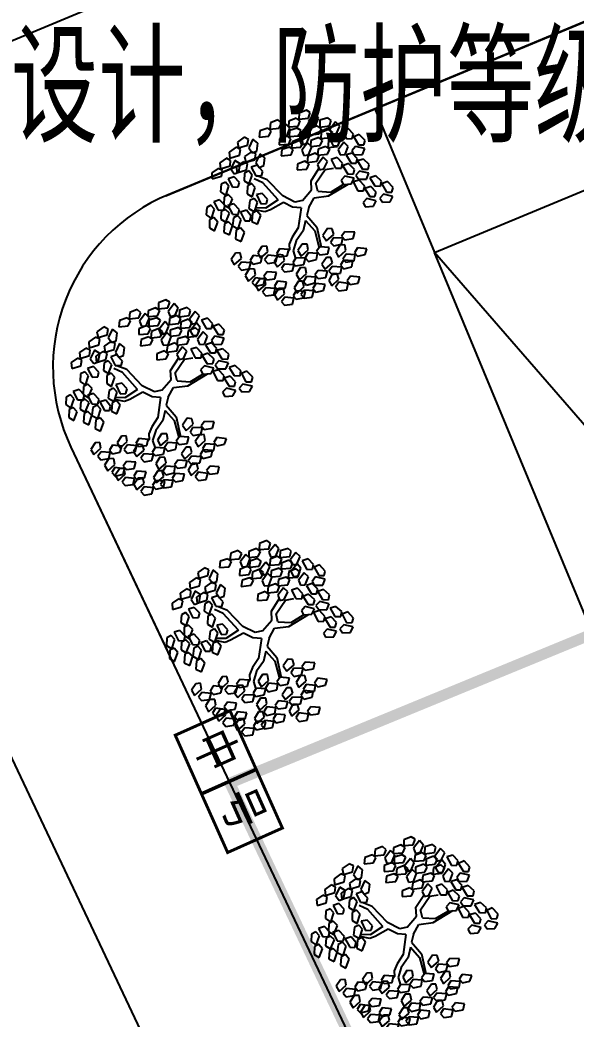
# Model space of a CAD drawing. Extents: x -809667 to 586099, y 3084146 to 3634412.
# Drawn here: x 381265.17 to 381274.1, y 3086182.91 to 3086198.94 of the extents above; entities that cross this region are included whole.
import ezdxf

# ---------------------------------------------------------------- set-up
doc = ezdxf.new("R2010")
doc.units = 0
doc.header["$LTSCALE"] = 0.5
doc.layers.get('0').update_dxf_attribs({"linetype": 'CONTINUOUS'})
for name, color, linetype in [('DIM-箱柜', 3, 'CONTINUOUS'), ('E-DIM-DQ', 7, 'CONTINUOUS'), ('E-SIG_TEXT', 7, 'CONTINUOUS'), ('WIRE-通讯', 4, 'CONTINUOUS'), ('乔木', 84, 'CONTINUOUS'), ('文字', 7, 'CONTINUOUS')]:
    doc.layers.add(name, color=color, linetype=linetype)
doc.styles.add('-宋体', font='', dxfattribs={"width": 0.6})
doc.styles.add('_TEL_DIM', font='SIMPLEX', dxfattribs={"width": 0.8, "height": 3.5, "bigfont": 'HZTXT'})
doc.styles.get('-宋体').set_extended_font_data('NSimSun')

# ---------------------------------------------------------------- blocks, each defined once
blk = doc.blocks.new('幌伞枫')
at = {"layer": '乔木', "color": 0}
for p, q in [((-677, 937), (-604, 995)), ((-604, 995), (-531, 966)), ((-531, 995), (-450, 1054)), ((-523, 937), (-531, 995)), ((-450, 1054), (-384, 1025)), ((-384, 1025), (-450, 929)), ((-9, 966), (27, 1054)), ((27, 1054), (101, 1061)), ((101, 1061), (86, 944)), ((123, 966), (145, 1032)), ((145, 1032), (203, 1025)), ((203, 1025), (247, 937)), ((247, 937), (284, 1025)), ((284, 1025), (365, 1032)), ((365, 1032), (350, 915)), ((380, 937), (409, 1003)), ((409, 1003), (468, 995)), ((424, 900), (460, 988)), ((460, 988), (534, 995)), ((468, 995), (504, 900)), ((534, 995), (519, 878)), ((-670, 878), (-677, 937)), ((-604, 870), (-670, 878)), ((-531, 966), (-604, 870)), ((-531, 819), (-457, 878)), ((-450, 929), (-523, 937)), ((-457, 878), (-391, 848)), ((-384, 870), (-303, 937)), ((-377, 819), (-384, 870)), ((-237, 900), (-310, 804)), ((-303, 937), (-237, 900)), ((20, 915), (-9, 966)), ((86, 944), (20, 915)), ((196, 878), (123, 966)), ((137, 804), (167, 870)), ((167, 870), (225, 863)), ((247, 937), (196, 878)), ((284, 885), (247, 937)), ((350, 915), (284, 885)), ((460, 848), (380, 937)), ((453, 848), (424, 900)), ((519, 878), (453, 848)), ((504, 900), (460, 848)), ((556, 900), (578, 966)), ((629, 812), (556, 900)), ((578, 966), (636, 959)), ((681, 870), (629, 812)), ((636, 959), (681, 870)), ((688, 863), (761, 870)), ((761, 870), (747, 753)), ((-685, 826), (-567, 841)), ((-663, 753), (-685, 826)), ((-567, 738), (-663, 753)), ((-663, 687), (-582, 746)), ((-582, 746), (-516, 716)), ((-567, 841), (-531, 782)), ((-531, 782), (-567, 738)), ((-523, 760), (-531, 819)), ((-457, 746), (-523, 760)), ((-391, 848), (-457, 746)), ((-384, 738), (-310, 804)), ((-310, 804), (-377, 819)), ((-310, 804), (-237, 768)), ((-237, 768), (-310, 672)), ((-237, 797), (-156, 863)), ((-230, 738), (-237, 797)), ((-156, 863), (-90, 826)), ((-90, 826), (-156, 731)), ((211, 716), (137, 804)), ((145, 738), (218, 746)), ((218, 746), (203, 628)), ((262, 775), (211, 716)), ((225, 863), (262, 775)), ((402, 775), (424, 841)), ((475, 687), (402, 775)), ((424, 841), (482, 834)), ((526, 746), (475, 687)), ((482, 834), (526, 746)), ((570, 738), (600, 804)), ((600, 804), (658, 797)), ((651, 775), (688, 863)), ((681, 724), (651, 775)), ((658, 797), (695, 709)), ((747, 753), (681, 724)), ((783, 775), (805, 841)), ((857, 687), (783, 775)), ((805, 841), (864, 834)), ((908, 746), (857, 687)), ((864, 834), (908, 746)), ((-993, 643), (-927, 680)), ((-993, 548), (-993, 643)), ((-927, 680), (-890, 570)), ((-810, 628), (-736, 687)), ((-802, 570), (-810, 628)), ((-736, 687), (-663, 658)), ((-663, 658), (-736, 562)), ((-655, 628), (-663, 687)), ((-582, 614), (-655, 628)), ((-516, 716), (-582, 614)), ((-545, 709), (-428, 724)), ((-523, 636), (-545, 709)), ((-421, 621), (-523, 636)), ((-428, 724), (-384, 665)), ((-384, 665), (-421, 621)), ((-391, 628), (-274, 643)), ((-369, 555), (-391, 628)), ((-377, 680), (-384, 738)), ((-310, 672), (-377, 680)), ((-274, 643), (-237, 592)), ((-156, 731), (-230, 738)), ((108, 650), (145, 738)), ((137, 599), (108, 650)), ((203, 628), (137, 599)), ((240, 650), (262, 716)), ((313, 562), (240, 650)), ((262, 716), (321, 709)), ((306, 540), (350, 636)), ((365, 621), (313, 562)), ((321, 709), (365, 621)), ((350, 636), (424, 636)), ((424, 636), (409, 518)), ((644, 650), (570, 738)), ((695, 709), (644, 650)), ((754, 614), (827, 621)), ((798, 614), (827, 680)), ((827, 621), (813, 503)), ((827, 680), (886, 672)), ((886, 672), (923, 584)), ((-1037, 489), (-971, 525)), ((-942, 518), (-993, 548)), ((-971, 525), (-934, 408)), ((-890, 570), (-942, 518)), ((-817, 518), (-699, 533)), ((-795, 445), (-817, 518)), ((-736, 562), (-802, 570)), ((-699, 533), (-663, 474)), ((-443, 452), (-369, 518)), ((-274, 548), (-369, 555)), ((-369, 518), (-296, 481)), ((-296, 511), (-215, 577)), ((-288, 452), (-296, 511)), ((-237, 592), (-274, 548)), ((-215, 577), (-149, 540)), ((-149, 540), (-215, 445)), ((255, 489), (284, 555)), ((284, 555), (336, 548)), ((343, 496), (306, 540)), ((336, 548), (380, 459)), ((409, 518), (343, 496)), ((446, 548), (468, 606)), ((519, 452), (446, 548)), ((468, 606), (526, 599)), ((570, 511), (519, 452)), ((526, 599), (570, 511)), ((592, 408), (629, 496)), ((629, 496), (710, 503)), ((710, 503), (695, 386)), ((717, 525), (754, 614)), ((747, 481), (717, 525)), ((813, 503), (747, 481)), ((871, 525), (798, 614)), ((849, 525), (871, 592)), ((923, 437), (849, 525)), ((871, 592), (930, 584)), ((923, 584), (871, 525)), ((974, 496), (923, 437)), ((930, 584), (974, 496)), ((-1037, 393), (-1037, 489)), ((-986, 364), (-1037, 393)), ((-934, 408), (-986, 364)), ((-956, 320), (-898, 423)), ((-898, 423), (-824, 423)), ((-883, 349), (-817, 386)), ((-824, 423), (-810, 364)), ((-817, 386), (-780, 269)), ((-699, 430), (-795, 445)), ((-758, 313), (-685, 371)), ((-663, 474), (-699, 430)), ((-685, 371), (-619, 342)), ((-611, 371), (-531, 430)), ((-604, 313), (-611, 371)), ((-465, 401), (-538, 305)), ((-531, 430), (-465, 401)), ((-435, 393), (-443, 452)), ((-369, 386), (-435, 393)), ((-296, 481), (-369, 386)), ((-257, 346), (-327, 441)), ((-222, 377), (-311, 462)), ((-215, 445), (-288, 452)), ((-206, 307), (-222, 377)), ((328, 401), (255, 489)), ((277, 357), (336, 393)), ((380, 459), (328, 401)), ((336, 393), (344, 419)), ((372, 364), (468, 393)), ((460, 386), (490, 452)), ((534, 291), (460, 386)), ((490, 452), (541, 445)), ((541, 445), (585, 349)), ((629, 357), (592, 408)), ((695, 386), (629, 357)), ((725, 408), (754, 474)), ((798, 320), (725, 408)), ((754, 474), (813, 467)), ((849, 371), (798, 320)), ((813, 467), (849, 371)), ((864, 364), (893, 430)), ((893, 430), (952, 423)), ((952, 423), (989, 335)), ((-1081, 320), (-1015, 357)), ((-1081, 217), (-1081, 320)), ((-1015, 357), (-978, 239)), ((-883, 291), (-956, 320)), ((-810, 364), (-883, 291)), ((-883, 247), (-883, 349)), ((-780, 269), (-832, 217)), ((-751, 254), (-758, 313)), ((-685, 247), (-751, 254)), ((-619, 342), (-685, 247)), ((-531, 195), (-633, 254)), ((-538, 305), (-604, 313)), ((-457, 342), (-332, 364)), ((-428, 276), (-457, 342)), ((-332, 261), (-428, 276)), ((-332, 364), (-296, 305)), ((-296, 305), (-332, 261)), ((-252, 158), (-257, 346)), ((-188, 124), (-206, 307)), ((174, 151), (225, 276)), ((225, 276), (277, 357)), ((240, 122), (291, 261)), ((291, 261), (372, 364)), ((365, 225), (402, 313)), ((402, 313), (482, 320)), ((482, 320), (468, 203)), ((497, 225), (526, 291)), ((526, 291), (585, 283)), ((585, 349), (534, 291)), ((585, 283), (622, 188)), ((747, 247), (769, 313)), ((769, 313), (827, 305)), ((827, 305), (871, 217)), ((937, 276), (864, 364)), ((989, 335), (937, 276)), ((-1125, 166), (-1059, 195)), ((-1125, 63), (-1125, 166)), ((-1030, 188), (-1081, 217)), ((-1059, 195), (-1022, 85)), ((-978, 239), (-1030, 188)), ((-927, 195), (-861, 225)), ((-927, 92), (-927, 195)), ((-832, 217), (-883, 247)), ((-861, 225), (-824, 114)), ((-773, 203), (-655, 217)), ((-751, 129), (-773, 203)), ((-648, 114), (-751, 129)), ((-655, 217), (-611, 158)), ((-611, 158), (-648, 114)), ((-531, 129), (-641, 203)), ((-252, 158), (-531, 195)), ((-259, 85), (-531, 129)), ((-76, 63), (-188, 124)), ((-9, -18), (174, 151)), ((402, 173), (365, 225)), ((468, 203), (402, 173)), ((570, 136), (497, 225)), ((519, 63), (541, 129)), ((541, 129), (600, 122)), ((622, 188), (570, 136)), ((673, 70), (710, 166)), ((710, 166), (783, 166)), ((820, 158), (747, 247)), ((783, 166), (769, 48)), ((805, 78), (827, 144)), ((871, 217), (820, 158)), ((827, 144), (886, 136)), ((879, 122), (923, 210)), ((886, 136), (930, 41)), ((923, 210), (996, 217)), ((996, 217), (981, 100)), ((1011, 122), (1040, 188)), ((1040, 188), (1099, 180)), ((1099, 180), (1143, 92)), ((-1074, 34), (-1125, 63)), ((-1022, 85), (-1074, 34)), ((-1044, -10), (-986, 92)), ((-986, 92), (-912, 92)), ((-898, 34), (-971, -32)), ((-876, 63), (-927, 92)), ((-912, 92), (-898, 34)), ((-824, 114), (-876, 63)), ((-846, 19), (-788, 122)), ((-773, -3), (-846, 19)), ((-788, 122), (-714, 122)), ((-699, 63), (-773, -3)), ((-714, 122), (-699, 63)), ((-112, 4), (-259, 85)), ((-76, -84), (-112, 4)), ((-9, -18), (-76, 63)), ((152, 26), (240, 122)), ((152, 26), (318, 4)), ((295, -42), (527, 53)), ((318, 4), (524, 78)), ((592, -25), (519, 63)), ((644, 34), (592, -25)), ((600, 122), (644, 34)), ((703, 26), (673, 70)), ((769, 48), (703, 26)), ((879, -18), (805, 78)), ((915, 78), (879, 122)), ((930, 41), (879, -18)), ((981, 100), (915, 78)), ((1092, 34), (1011, 122)), ((1033, -40), (1055, 26)), ((1055, 26), (1114, 19)), ((1143, 92), (1092, 34)), ((1114, 19), (1158, -69)), ((-1081, -142), (-1022, -91)), ((-971, -32), (-1044, -10)), ((-1022, -91), (-964, -194)), ((-76, -84), (-120, -253)), ((42, -98), (-20, -221)), ((-9, -18), (-9, -18)), ((-9, -18), (-9, -18)), ((-9, -18), (-9, -18)), ((-9, -18), (-9, -18)), ((-9, -18), (-9, -18)), ((-9, -18), (-9, -18)), ((-9, -18), (-9, -18)), ((-9, -18), (-9, -18)), ((-9, -18), (-9, -18)), ((-9, -18), (-9, -18)), ((-9, -18), (-9, -18)), ((-9, -18), (-9, -18)), ((-9, -18), (-9, -18)), ((-9, -18), (-9, -18)), ((-9, -18), (-9, -18)), ((-9, -18), (-9, -18)), ((-9, -18), (-9, -18)), ((-9, -18), (-9, -18)), ((-9, -18), (-9, -18)), ((-9, -18), (-9, -18)), ((-9, -18), (-9, -18)), ((-9, -18), (-9, -18)), ((-9, -18), (-9, -18)), ((-9, -18), (-9, -18)), ((-9, -18), (-9, -18)), ((-9, -18), (-9, -18)), ((-9, -18), (-9, -18)), ((-9, -18), (-9, -18)), ((-9, -18), (-9, -18)), ((-9, -18), (-9, -18)), ((-9, -18), (-9, -18)), ((-9, -18), (-9, -18)), ((-9, -18), (-9, -18)), ((-9, -18), (-9, -18)), ((-9, -18), (-9, -18)), ((-9, -18), (-9, -18)), ((-9, -18), (-9, -18)), ((-9, -18), (-9, -18)), ((-9, -18), (-9, -18)), ((-9, -18), (-9, -18)), ((42, -98), (109, -22)), ((109, -22), (295, -42)), ((387, -142), (424, -47)), ((424, -47), (504, -47)), ((504, -47), (490, -165)), ((519, -135), (548, -76)), ((548, -76), (607, -84)), ((607, -84), (644, -172)), ((644, -150), (681, -62)), ((681, -62), (754, -54)), ((754, -54), (739, -172)), ((776, -150), (805, -84)), ((805, -84), (857, -91)), ((820, -84), (849, -18)), ((893, -172), (820, -84)), ((849, -18), (908, -25)), ((857, -91), (901, -187)), ((945, -120), (893, -172)), ((908, -25), (945, -120)), ((1106, -128), (1033, -40)), ((1158, -69), (1106, -128)), ((-1052, -238), (-1081, -142)), ((-1000, -253), (-1052, -238)), ((-964, -194), (-1000, -253)), ((-861, -282), (-802, -238)), ((-802, -238), (-744, -341)), ((-736, -231), (-677, -179)), ((-707, -326), (-736, -231)), ((-677, -179), (-619, -289)), ((-479, -289), (-421, -245)), ((-421, -245), (-362, -348)), ((-20, -221), (62, -380)), ((424, -187), (387, -142)), ((490, -165), (424, -187)), ((592, -231), (519, -135)), ((541, -297), (563, -231)), ((563, -231), (622, -238)), ((644, -172), (592, -231)), ((622, -238), (666, -333)), ((673, -201), (644, -150)), ((739, -172), (673, -201)), ((849, -238), (776, -150)), ((791, -311), (820, -245)), ((820, -245), (879, -253)), ((901, -187), (849, -238)), ((-1089, -304), (-1030, -253)), ((-1067, -399), (-1089, -304)), ((-1030, -253), (-971, -355)), ((-971, -355), (-1008, -414)), ((-971, -451), (-934, -341)), ((-934, -341), (-868, -326)), ((-868, -326), (-839, -377)), ((-839, -385), (-861, -282)), ((-744, -341), (-780, -399)), ((-744, -392), (-685, -341)), ((-655, -348), (-707, -326)), ((-685, -341), (-626, -443)), ((-619, -289), (-655, -348)), ((-457, -385), (-479, -289)), ((-362, -348), (-399, -407)), ((-215, -311), (-285, -477)), ((-156, -341), (-230, -532)), ((-120, -253), (-215, -311)), ((-61, -304), (-156, -341)), ((-61, -304), (38, -431)), ((614, -392), (541, -297)), ((666, -333), (614, -392)), ((871, -399), (791, -311)), ((915, -341), (871, -399)), ((879, -253), (915, -341)), ((-1008, -414), (-1067, -399)), ((-978, -502), (-920, -458)), ((-898, -465), (-971, -451)), ((-920, -458), (-861, -561)), ((-839, -377), (-898, -465)), ((-876, -443), (-817, -399)), ((-846, -539), (-876, -443)), ((-780, -399), (-839, -385)), ((-817, -399), (-758, -502)), ((-751, -598), (-714, -480)), ((-722, -487), (-744, -392)), ((-663, -502), (-722, -487)), ((-714, -480), (-648, -465)), ((-626, -443), (-663, -502)), ((-648, -465), (-626, -524)), ((-626, -539), (-589, -429)), ((-589, -429), (-523, -414)), ((-494, -465), (-553, -554)), ((-523, -414), (-494, -465)), ((-487, -451), (-428, -399)), ((-465, -546), (-487, -451)), ((-399, -407), (-457, -385)), ((-428, -399), (-369, -510)), ((-369, -598), (-332, -487)), ((-332, -487), (-266, -473)), ((-266, -473), (-244, -524)), ((38, -431), (49, -612)), ((62, -380), (79, -664)), ((-956, -598), (-978, -502)), ((-898, -620), (-956, -598)), ((-861, -561), (-898, -620)), ((-795, -561), (-846, -539)), ((-758, -502), (-795, -561)), ((-677, -605), (-751, -598)), ((-626, -524), (-677, -605)), ((-553, -554), (-626, -539)), ((-626, -590), (-567, -546)), ((-597, -693), (-626, -590)), ((-567, -546), (-509, -649)), ((-487, -605), (-428, -554)), ((-457, -700), (-487, -605)), ((-413, -568), (-465, -546)), ((-428, -554), (-369, -664)), ((-369, -510), (-413, -568)), ((-296, -612), (-369, -598)), ((-244, -524), (-296, -612)), ((-230, -532), (-186, -627)), ((-9, -620), (49, -612)), ((49, -612), (101, -700)), ((-986, -664), (-927, -620)), ((-964, -759), (-986, -664)), ((-927, -620), (-868, -722)), ((-868, -722), (-912, -781)), ((-868, -818), (-832, -700)), ((-832, -700), (-766, -686)), ((-766, -686), (-744, -744)), ((-751, -664), (-692, -620)), ((-729, -759), (-751, -664)), ((-692, -620), (-633, -722)), ((-633, -722), (-670, -781)), ((-633, -752), (-575, -708)), ((-545, -708), (-597, -693)), ((-575, -708), (-516, -810)), ((-509, -649), (-545, -708)), ((-494, -766), (-435, -715)), ((-406, -722), (-457, -700)), ((-435, -715), (-377, -818)), ((-369, -664), (-406, -722)), ((-288, -664), (-171, -649)), ((-266, -737), (-288, -664)), ((-171, -752), (-266, -737)), ((-171, -649), (-127, -708)), ((-127, -708), (-171, -752)), ((-142, -737), (-24, -730)), ((-127, -810), (-142, -737)), ((-24, -686), (-9, -620)), ((64, -766), (-24, -686)), ((-24, -730), (13, -788)), ((101, -700), (64, -766)), ((93, -730), (218, -715)), ((115, -803), (93, -730)), ((218, -715), (255, -774)), ((358, -752), (372, -686)), ((372, -686), (431, -678)), ((431, -678), (482, -766)), ((-912, -781), (-964, -759)), ((-795, -825), (-868, -818)), ((-744, -744), (-795, -825)), ((-766, -825), (-699, -774)), ((-736, -921), (-766, -825)), ((-670, -781), (-729, -759)), ((-699, -774), (-641, -884)), ((-641, -972), (-604, -862)), ((-611, -847), (-633, -752)), ((-553, -869), (-611, -847)), ((-604, -862), (-538, -847)), ((-516, -810), (-553, -869)), ((-538, -847), (-516, -899)), ((-516, -906), (-479, -788)), ((-472, -862), (-494, -766)), ((-479, -788), (-413, -781)), ((-413, -877), (-472, -862)), ((-384, -832), (-443, -913)), ((-413, -781), (-384, -832)), ((-377, -818), (-413, -877)), ((-377, -913), (-340, -803)), ((-340, -803), (-274, -788)), ((-244, -840), (-303, -928)), ((-274, -788), (-244, -840)), ((-230, -847), (-112, -840)), ((-208, -921), (-230, -847)), ((-24, -832), (-127, -810)), ((-112, -840), (-76, -891)), ((13, -788), (-24, -832)), ((27, -869), (42, -803)), ((42, -803), (101, -803)), ((101, -803), (159, -884)), ((218, -818), (115, -803)), ((255, -774), (218, -818)), ((240, -803), (358, -796)), ((262, -877), (240, -803)), ((446, -832), (358, -752)), ((358, -796), (394, -847)), ((394, -847), (358, -891)), ((482, -766), (446, -832)), ((-685, -935), (-736, -921)), ((-641, -884), (-685, -935)), ((-567, -987), (-641, -972)), ((-516, -899), (-567, -987)), ((-443, -913), (-516, -906)), ((-509, -979), (-391, -965)), ((-487, -1053), (-509, -979)), ((-391, -965), (-354, -1023)), ((-303, -928), (-377, -913)), ((-252, -1001), (-230, -935)), ((-230, -935), (-178, -928)), ((-112, -935), (-208, -921)), ((-178, -928), (-120, -1016)), ((-76, -891), (-112, -935)), ((-90, -921), (27, -913)), ((-68, -994), (-90, -921)), ((115, -950), (27, -869)), ((27, -913), (71, -972)), ((71, -972), (27, -1016)), ((159, -884), (115, -950)), ((167, -928), (284, -921)), ((189, -1001), (167, -928)), ((358, -891), (262, -877)), ((284, -921), (328, -979)), ((328, -979), (284, -1023)), ((431, -950), (446, -884)), ((519, -1031), (431, -950)), ((446, -884), (504, -884)), ((504, -884), (556, -965)), ((556, -965), (519, -1031)), ((-391, -1067), (-487, -1053)), ((-354, -1023), (-391, -1067)), ((-362, -1053), (-244, -1045)), ((-347, -1126), (-362, -1053)), ((-164, -1082), (-252, -1001)), ((-244, -1045), (-208, -1097)), ((-208, -1097), (-244, -1141)), ((-120, -1016), (-164, -1082)), ((27, -1016), (-68, -994)), ((284, -1023), (189, -1001)), ((313, -1009), (431, -994)), ((328, -1082), (313, -1009)), ((431, -1097), (328, -1082)), ((431, -994), (468, -1053)), ((468, -1053), (431, -1097)), ((-244, -1141), (-347, -1126))]:
    blk.add_line(p, q, dxfattribs=at)
blk = doc.blocks.new('23424')
at = {"layer": '文字', "color": 8, "linetype": 'Continuous'}
for p, q in [((382013.208, 3087723.847), (382013.208, 3087723.847)), ((382023.709, 3087715.756), (382017.485, 3087722.917))]:
    blk.add_line(p, q, dxfattribs=at)
at = {"layer": '文字', "color": 8, "linetype": 'Continuous', "flags": 128}
for points in [[(381999.786, 3087721.773), (382062.459, 3087747.886)], [(382013.171, 3087723.831), (382030.963, 3087731.224)], [(382016.526, 3087725.225), (382017.485, 3087722.917)], [(382006.139, 3087724.42), (382046.091, 3087640.004)], [(382023.709, 3087715.756), (382020.938, 3087714.605), (382017.485, 3087722.917), (382020.256, 3087724.068), (382023.709, 3087715.756)], [(382011.647, 3087719.793), (382033.806, 3087672.974)]]:
    blk.add_lwpolyline(points, dxfattribs=at)
for points in [[(382034.596, 3087729.723, 0.393528), (382030.763, 3087731.149), (382013.208, 3087723.847, 0.428399), (382011.647, 3087719.793), (382033.806, 3087672.974, 0.467402), (382042.716, 3087670.658), (382049.453, 3087675.468, 0.348347), (382052.546, 3087686.216), (382034.913, 3087729.091)], [(382013.208, 3087723.847), (382013.208, 3087723.847, 0.428399), (382011.647, 3087719.793), (382013.234, 3087716.441)]]:
    blk.add_lwpolyline(points, format="xyb", dxfattribs=at)
at = {"layer": '文字', "color": 8, "linetype": 'Continuous', "xscale": -0.0013, "yscale": 0.0013, "zscale": 0.0013, "rotation": 124.6526560546043}
for p in [(382015.33, 3087723.612), (382013.074, 3087720.567), (382014.692, 3087716.702), (382017.013, 3087711.949)]:
    blk.add_blockref('幌伞枫', p, dxfattribs=at)
blk = doc.blocks.new('RQWE')
at = {"layer": 'E-DIM-DQ', "const_width": 0.075, "elevation": -0.017}
for points in [[(78.17, -95.5), (76.567, -95.5), (76.567, -97.004), (78.17, -97.004)], [(79.788, -95.5), (78.185, -95.5), (78.185, -97.004), (79.788, -97.004)]]:
    blk.add_lwpolyline(points, close=True, dxfattribs=at)
at = {"layer": 'E-SIG_TEXT', "color": 3}
for p, q in [((78.185, -95.5, -0.017), (76.582, -95.5, -0.017)), ((76.582, -95.5, -0.017), (76.582, -97.004, -0.017)), ((79.788, -95.5, -0.017), (78.185, -95.5, -0.017)), ((78.185, -95.5, -0.017), (78.185, -97.004, -0.017)), ((78.185, -97.004, -0.017), (78.185, -95.5, -0.017)), ((79.788, -97.004, -0.017), (79.788, -95.5, -0.017)), ((76.582, -97.004, -0.017), (78.185, -97.004, -0.017)), ((78.185, -97.004, -0.017), (79.788, -97.004, -0.017))]:
    blk.add_line(p, q, dxfattribs=at)
at = {"layer": 'E-SIG_TEXT', "color": 3, "style": '-宋体', "width": 0.8}
for s, p in [('中', (76.846, -96.664, -0.017)), ('号', (78.449, -96.664, -0.017))]:
    blk.add_text(s, height=0.9, rotation=360, dxfattribs=at).set_placement(p)

msp = doc.modelspace()

# ---------------------------------------------------------------- linework, layer by layer
at = {"layer": 'WIRE-通讯', "linetype": 'Continuous', "const_width": 0.175}
for points in [[(381268.541, 3086186.695), (381291.847, 3086196.28)], [(381268.541, 3086186.695), (381273.86, 3086175.456)]]:
    msp.add_lwpolyline(points, dxfattribs=at)

# ---------------------------------------------------------------- block references
at = {"linetype": 'Continuous', "xscale": 0.6399999999999998, "yscale": 0.6399999999999998, "zscale": 0.6399999999999998, "rotation": 294.0757879666541}
msp.add_blockref('RQWE', (381304.356, 3086257.529, 0.011), dxfattribs=at)
at = {"layer": '文字', "color": 8, "linetype": 'Continuous'}
msp.add_blockref('23424', (-745.658, -1527.708), dxfattribs=at)

# ---------------------------------------------------------------- texts
at = {"layer": 'DIM-箱柜', "color": 7, "linetype": 'Continuous', "style": '_TEL_DIM', "width": 0.8}
msp.add_text('本系统仅供参考，由专业公司二次深化设计，防护等级不低于', height=1.75, dxfattribs=at).set_placement((381241.228, 3086196.975))

doc.saveas('drawing.dxf')
